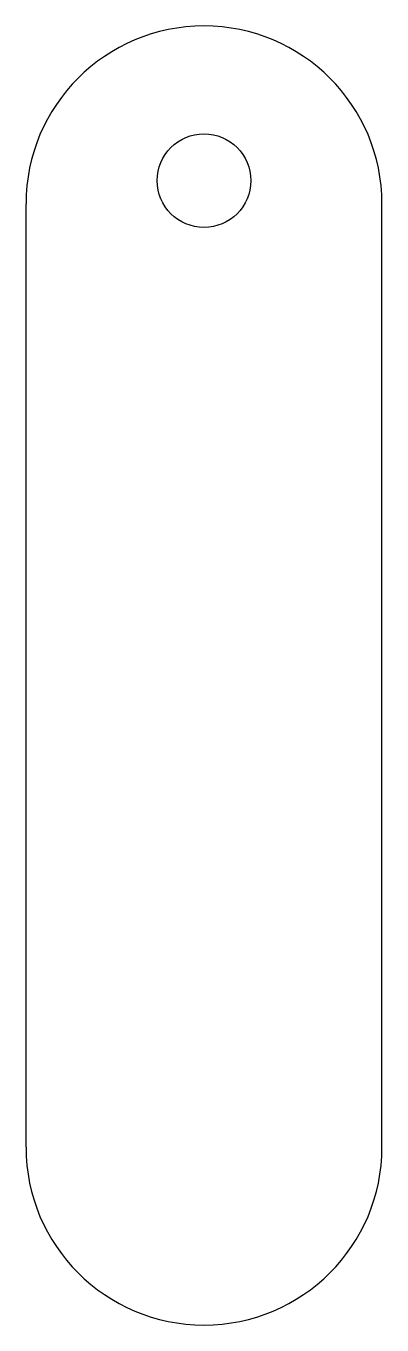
# Model space of a CAD drawing. Header units: millimetres. Extents: x 0 to 46, y 0 to 168.
import ezdxf

# ---------------------------------------------------------------- set-up
doc = ezdxf.new("R2010")
doc.units = ezdxf.units.MM
doc.layers.add('CUT', color=7, linetype='CONTINUOUS')

msp = doc.modelspace()

# ---------------------------------------------------------------- linework, layer by layer
at = {"layer": 'CUT'}
for p, q in [((0, 23), (0, 145)), ((46, 23), (46, 145))]:
    msp.add_line(p, q, dxfattribs=at)
msp.add_circle((23, 148), 6.05, dxfattribs=at)
for centre, start, end in [((23, 145), 0, 180), ((23, 23), 180, 0)]:
    msp.add_arc(centre, 23, start, end, dxfattribs=at)

doc.saveas('drawing.dxf')
